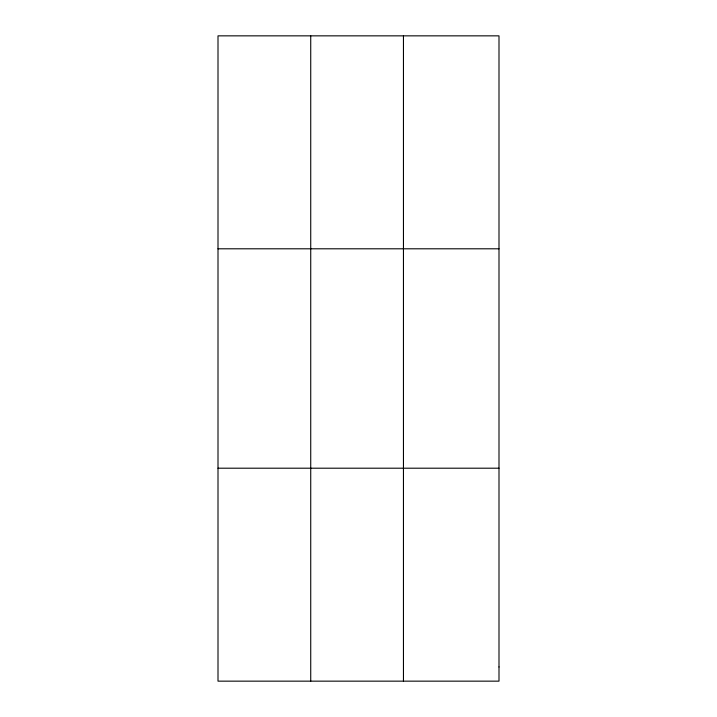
<?xml version="1.0" encoding="UTF-8"?>
<svg xmlns="http://www.w3.org/2000/svg" width="717" height="717" viewBox="0 0 717 717"><rect width="100%" height="100%" fill="white"/><g stroke="black" fill="none" stroke-linecap="round" stroke-linejoin="round"><path stroke-width="1.08" d="M310.73 681.15L310.73 35.85M403.456 681.15L403.456 35.85M218.004 248.799L498.996 248.799M218.004 468.201L498.996 468.201M498.996 666.953L498.996 681.15L218.004 681.15L218.004 35.85L498.996 35.85L498.996 666.953"/></g></svg>
